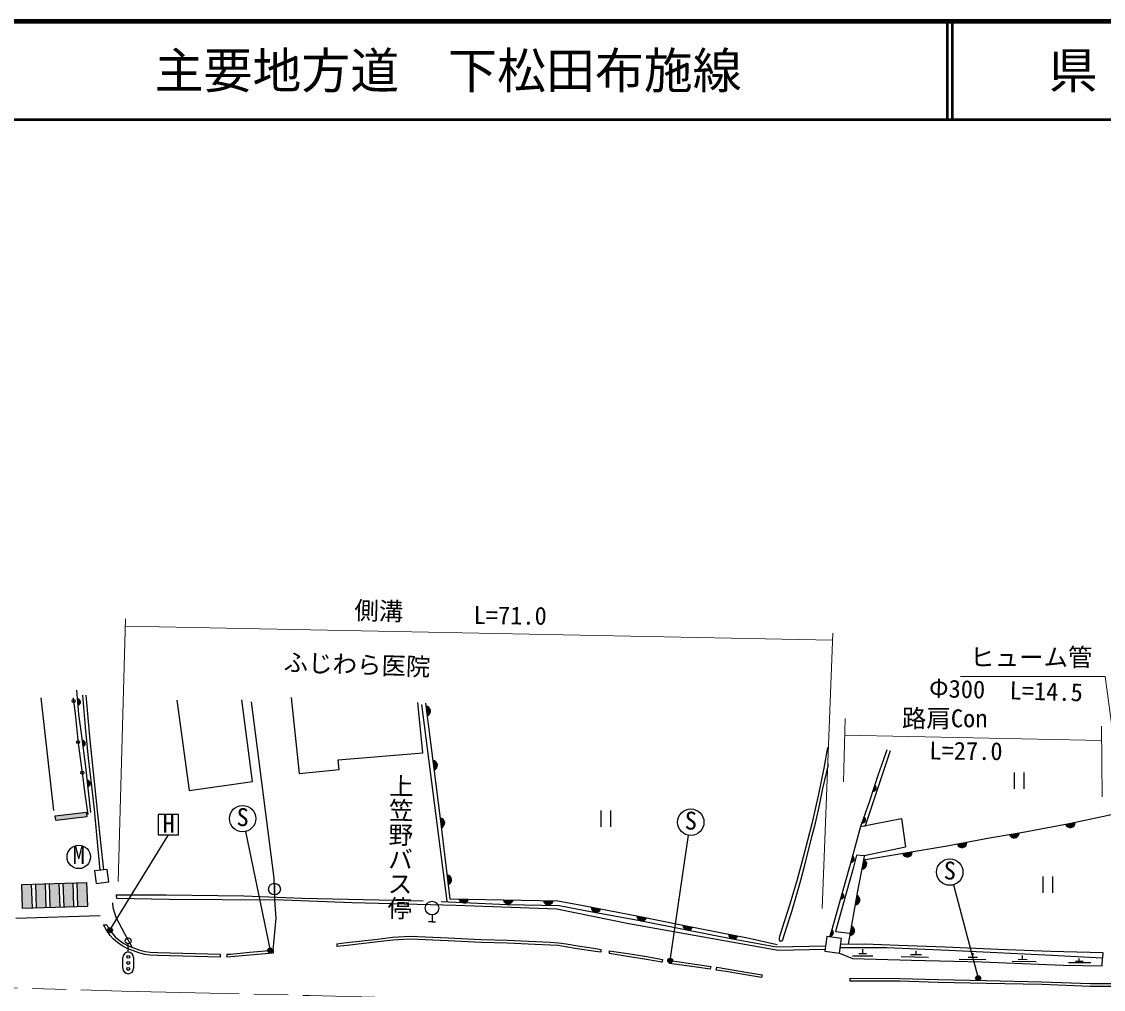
# Model space of a CAD drawing. Units: millimetres at full size, sheet at 1:1000; details may follow other scales. Extents: x 40000 to 680000, y 20000 to 380000.
# Drawn here: x 203140 to 313716, y 281036 to 380000 of the extents above; entities that cross this region are included whole.
import ezdxf
from ezdxf.enums import TextEntityAlignment as Align

# ---------------------------------------------------------------- set-up
doc = ezdxf.new("R2010")
doc.units = ezdxf.units.MM
doc.header["$LTSCALE"] = 1000
doc.linetypes.add('CHAIN', pattern=[18.5, 12, -1.5, 3.5, -1.5])
for name, color, linetype, lineweight in [('M-BGD', 7, 'Continuous', 25), ('M-BGD-EXST', 7, 'Continuous', 25), ('M-BMK', 2, 'CHAIN', 13), ('M-STR-HTXT', 7, 'Continuous', 13), ('M-STR-STRC', 7, 'Continuous', 25), ('M-TTL', 2, 'Continuous', 140), ('M-TTL-LINE', 7, 'Continuous', 50)]:
    doc.layers.add(name, color=color, linetype=linetype, lineweight=lineweight)
doc.layers.add('M-BMK-HTXT', color=7, linetype='Continuous')
doc.layers.add('M-TTL-TXT', color=7, linetype='Continuous')
doc.styles.add('@ＭＳ ゴシック', font='')
doc.styles.add('ＭＳ ゴシック', font='')
doc.styles.get('@ＭＳ ゴシック').set_extended_font_data('@MS Gothic')
doc.styles.get('ＭＳ ゴシック').set_extended_font_data('MS Gothic')

msp = doc.modelspace()

# ---------------------------------------------------------------- hatches: boundary and pattern name
at = {"layer": 'M-BGD'}
for points in [[(208917, 310110, 0.84072), (208863, 310734)], [(244594, 309021, 0.82183), (244469, 310004)], [(209424, 305890, 0.84072), (209342, 306511)], [(245300, 303464, 0.82183), (245175, 304447)], [(209926, 301790, 0.84072), (209855, 302411)], [(290141, 301293, 0.84072), (290337, 301888)], [(289038, 298062, 0.84072), (289248, 298652)], [(246046, 297572, 0.82183), (245923, 298555)], [(309860, 297900, 0.82183), (310832, 298094)], [(304126, 296837, 0.82183), (305103, 297004)], [(298789, 295864, 0.82183), (299763, 296049)], [(287899, 294035, 0.84072), (288068, 294638)], [(289025, 293348, 0.82183), (289216, 294320)], [(293212, 294911, 0.82183), (294189, 295074)], [(246751, 291746, 0.82183), (246632, 292730)], [(286837, 290281, 0.84072), (287007, 290883)], [(247840, 290287, 0.82183), (248830, 290268)], [(252386, 290198, 0.82183), (253377, 290178)], [(256472, 290113, 0.82183), (257462, 290093)], [(288330, 289682, 0.82183), (288501, 290658)], [(261353, 289450, 0.82183), (262326, 289262)], [(266037, 288544, 0.82183), (267009, 288351)], [(270734, 287613, 0.82183), (271706, 287421)], [(287777, 286535, 0.82183), (287948, 287511)], [(275386, 286695, 0.82183), (276359, 286504)], [(285767, 286510, 0.84072), (285939, 287112)]]:
    msp.add_hatch(color=256, dxfattribs=at).paths.add_polyline_path(points)
at = {"layer": 'M-BGD-EXST'}
for points in [[(212422, 287084, 1), (211922, 287084, 0.41421), (212172, 286834, 0.41421)], [(228785, 285016, 1), (228285, 285016, 0.41421), (228535, 284766, 0.41421)], [(269683, 283978, 1), (269183, 283978, 0.41421), (269433, 283728, 0.41421)], [(301165, 282187, 1), (300665, 282187, 0.41421), (300915, 281937, 0.41421)]]:
    msp.add_hatch(color=256, dxfattribs=at).paths.add_polyline_path(points)
at = {"layer": 'M-STR-STRC'}
for points in [[(206630, 298351), (206580, 298798), (209775, 299156), (209825, 298708)], [(207479, 289471), (207402, 291896), (208401, 291927), (208478, 289502)], [(208892, 289515), (208815, 291940), (209815, 291972), (209891, 289547)], [(203239, 289337), (203162, 291762), (204162, 291793), (204239, 289368)], [(204652, 289381), (204576, 291806), (205575, 291838), (205652, 289413)], [(206066, 289426), (205989, 291851), (206988, 291883), (207065, 289458)]]:
    msp.add_hatch(color=256, dxfattribs=at).paths.add_polyline_path(points)

# ---------------------------------------------------------------- linework, layer by layer
at = {"layer": 'M-BGD'}
for p, q in [((244027, 310167), (246589, 290045)), ((291933, 305438), (289318, 297664)), ((304582, 303225), (304582, 301548)), ((305582, 303225), (305582, 301548)), ((262348, 299335), (262348, 297658)), ((263348, 299335), (263348, 297658)), ((307517, 292583), (307517, 290906)), ((308517, 292583), (308517, 290906)), ((228985, 291889), (228985, 290689)), ((245089, 288643), (245089, 287943)), ((245089, 287943), (244739, 287943)), ((245089, 287943), (245439, 287943)), ((286339, 286955), (287819, 286776)), ((288083, 284482), (290139, 284482)), ((288737, 284695), (289500, 284695)), ((289119, 284695), (289119, 285143)), ((293053, 284411), (295850, 284321)), ((294000, 284602), (295127, 284594)), ((294564, 284598), (294593, 284980)), ((299883, 284343), (300836, 284315)), ((300360, 284329), (300392, 284740)), ((305463, 284105), (305460, 284503)), ((311259, 283907), (311259, 284188)), ((298977, 284139), (301687, 284075)), ((304396, 283933), (306851, 283903)), ((305002, 284111), (305924, 284099)), ((310154, 283788), (312440, 283776)), ((310871, 283907), (311647, 283907))]:
    msp.add_line(p, q, dxfattribs=at)
for points in [[(208419, 310833), (208649, 308900), (208928, 306194), (209378, 302946), (209600, 301005), (209911, 298930)], [(210229, 299108), (209697, 303805), (209251, 307203), (208999, 309166), (208785, 311630)], [(209349, 311116), (209645, 307854), (209954, 304694), (210291, 301801), (210553, 299427), (210782, 296838), (211135, 293215)], [(211531, 293264), (211238, 296040), (210754, 300608), (210136, 306507), (209728, 311121)], [(230681, 310887), (231515, 303098), (235589, 303514), (235506, 304497), (244147, 305219), (243625, 310389)], [(244200, 290049), (239656, 290173), (231814, 290327), (225839, 290583), (217905, 290665), (212801, 290686), (212821, 290348), (218219, 290276), (229031, 290179), (228939, 292400), (226627, 310441)], [(218993, 310602), (220282, 301364), (226740, 302292), (225646, 310639)], [(244429, 310319), (245998, 297965), (246926, 290305), (252386, 290198), (257949, 290083), (260381, 289638), (266037, 288544), (271065, 287547), (277516, 286275), (280385, 285633)], [(285514, 305765), (285132, 303653), (284599, 300987), (283924, 297972), (283040, 294557), (282391, 292127), (281633, 289646), (280626, 286458), (280568, 286225)], [(291591, 305533), (291216, 304454), (290703, 303001), (289808, 300282), (289172, 298429), (288904, 297695), (288007, 294415), (285910, 287007), (285732, 286389)], [(280959, 286142), (281375, 287431), (281867, 289015), (282366, 290761), (282783, 292219), (283158, 293618), (283633, 295509), (283933, 296773), (284291, 298049), (284650, 299699), (285041, 301578), (285408, 303153), (285624, 304036)], [(318958, 299865), (314058, 298773), (310216, 297967), (305524, 297076), (302075, 296487), (297743, 295666), (289201, 294242), (288547, 290922), (287624, 285667)], [(288904, 297695), (293070, 298525), (293491, 295573), (289270, 294688), (289201, 294242)], [(289270, 294688), (288488, 294744), (288147, 293399), (287720, 291960), (286739, 288426), (286339, 286955)], [(214451, 285340), (213724, 286649), (212792, 288400), (212486, 289373), (212458, 289901)], [(228852, 285042), (229168, 288318), (229031, 290179)], [(247562, 289618), (236917, 289893), (229031, 290179)], [(246032, 290010), (252782, 289730), (258091, 289603), (261477, 288964), (266151, 288101), (271142, 287117), (275794, 286200), (280316, 285386), (285320, 285496)], [(285270, 285126), (280477, 285014), (265212, 287745), (257842, 289221), (247562, 289618)], [(286857, 285663), (289310, 285700), (292774, 285570), (297552, 285384), (302976, 285148), (308359, 284951), (313668, 284803), (313635, 284218), (308455, 284507), (302859, 284788), (297894, 284998), (291550, 285294), (286806, 285287)], [(286732, 284740), (288059, 284196), (294105, 284016), (301289, 283836), (309612, 283510), (313592, 283447), (313635, 284218)]]:
    msp.add_lwpolyline(points, dxfattribs=at)
for points in [[(210760, 291859), (212050, 292018), (211892, 293308), (210602, 293150)], [(285245, 284941), (286732, 284740), (286933, 286226), (285446, 286427)]]:
    msp.add_lwpolyline(points, close=True, dxfattribs=at)
for centre, radius in [((208456, 310524), 150), ((208914, 306325), 150), ((209344, 303193), 150), ((228985, 291289), 600), ((245089, 289343), 700)]:
    msp.add_circle(centre, radius, dxfattribs=at)
for centre, radius, start, end in [((208836, 310417), 318, 284.84269, 85.06042), ((244434, 309500), 505, 288.41147, 86.06966), ((209329, 306194), 318, 287.37322, 87.59096), ((245140, 303943), 505, 288.41147, 86.06966), ((209836, 302094), 318, 286.34933, 86.56706), ((290187, 301608), 318, 261.65243, 61.87016), ((289091, 298375), 318, 260.31637, 60.53411), ((245887, 298051), 505, 288.31241, 85.9706), ((310327, 298093), 505, 202.49179, 0.14998), ((304598, 297017), 505, 200.86284, 358.52103), ((299258, 296052), 505, 201.89881, 359.557), ((287931, 294351), 318, 264.26867, 64.4864), ((289024, 293853), 505, 270.04027, 67.69846), ((293684, 295089), 505, 200.63202, 358.29021), ((246595, 292226), 505, 288.07397, 85.73216), ((286870, 290597), 318, 264.08392, 64.30165), ((248337, 290375), 505, 190.05313, 347.71132), ((252884, 290286), 505, 189.97932, 347.63751), ((256969, 290201), 505, 189.97932, 347.63751), ((288319, 290187), 505, 271.20818, 68.86637), ((261858, 289452), 505, 180.22691, 337.88511), ((266542, 288544), 505, 179.95889, 337.61708), ((271239, 287613), 505, 179.99715, 337.65534), ((287766, 287040), 505, 271.20818, 68.86637), ((275891, 286695), 505, 180.01723, 337.67542), ((285800, 286826), 318, 263.8875, 64.10523), ((280762, 286176), 200, 165.9602, 350.02307)]:
    msp.add_arc(centre, radius, start, end, dxfattribs=at)
at = {"layer": 'M-BGD-EXST'}
for p, q in [((219189, 298923), (217089, 298923)), ((217089, 298923), (217089, 296823)), ((219189, 296823), (219189, 298923)), ((212172, 287084), (218149, 296823)), ((217089, 296823), (219189, 296823)), ((226019, 297176), (228535, 285016)), ((269433, 283978), (271304, 296804)), ((298387, 291728), (300915, 282187))]:
    msp.add_line(p, q, dxfattribs=at)
for centre, radius in [((225730, 298495), 1350), ((271542, 298133), 1350), ((208978, 294581), 1200), ((298018, 293026), 1350), ((212172, 287084), 250), ((228535, 285016), 250), ((269433, 283978), 250), ((300915, 282187), 250)]:
    msp.add_circle(centre, radius, dxfattribs=at)
at = {"layer": 'M-BMK'}
msp.add_lwpolyline([(73145, 276802), (81094, 278477), (88528, 279810), (93436, 280511), (99492, 281321), (104924, 281857), (110697, 282352), (119440, 282734), (128646, 282819), (142933, 282535), (168518, 282082), (190713, 281491), (213374, 280855), (232555, 280410), (256587, 279795), (280641, 279123), (296896, 278817), (313210, 278302), (338593, 277693), (377831, 276664), (405787, 275835), (464051, 273970)], dxfattribs=at)
at = {"layer": 'M-STR-HTXT'}
for p, q in [((213774, 318935), (213005, 292071)), ((286020, 316751), (213753, 318190)), ((284980, 289302), (286046, 317454)), ((287169, 302251), (287306, 308733)), ((313600, 300741), (313532, 307944)), ((313546, 306469), (287270, 307025))]:
    msp.add_line(p, q, dxfattribs=at)
msp.add_lwpolyline([(317466, 286455), (313888, 313035), (299099, 313035)], dxfattribs=at)
at = {"layer": 'M-STR-STRC'}
for p, q in [((205112, 310865), (206412, 299318)), ((206580, 298798), (209775, 299156)), ((206630, 298351), (206580, 298798)), ((206630, 298351), (209825, 298708)), ((209825, 298708), (209775, 299156)), ((203162, 291762), (209815, 291972)), ((208478, 289502), (208401, 291927)), ((208892, 289515), (208815, 291940)), ((209891, 289547), (209815, 291972)), ((203239, 289337), (203162, 291762)), ((204239, 289368), (204162, 291793)), ((204652, 289381), (204576, 291806)), ((205652, 289413), (205575, 291838)), ((206066, 289426), (205989, 291851)), ((207065, 289458), (206988, 291883)), ((207479, 289471), (207402, 291896)), ((203239, 289337), (209891, 289547)), ((202561, 288319), (211168, 288591)), ((214033, 284840), (214033, 285690)), ((235372, 285706), (235372, 285404)), ((213483, 283190), (213483, 284290)), ((214583, 284290), (214583, 283190)), ((223436, 284619), (223436, 284317)), ((224123, 284639), (224123, 284339)), ((228852, 285042), (228852, 284741)), ((262351, 285129), (262351, 284825)), ((263202, 284992), (263202, 284689)), ((268641, 284103), (268576, 283795)), ((269378, 283665), (269433, 283978)), ((273577, 283386), (273516, 283092)), ((274142, 282999), (274205, 283293))]:
    msp.add_line(p, q, dxfattribs=at)
for points in [[(223436, 284319), (217052, 284496), (216258, 284539), (215725, 284612), (215127, 284758), (213922, 285223), (213428, 285479), (212929, 285837), (212492, 286187), (212183, 286550), (211807, 287081), (211512, 287647), (211850, 287647), (212064, 287238), (212420, 286735), (212702, 286404), (213111, 286076), (213586, 285735), (214045, 285497), (215217, 285045), (215781, 284907), (216286, 284838), (217064, 284796), (223436, 284619)], [(235372, 285706), (236366, 285837), (239501, 286183), (241061, 286375), (241659, 286392), (242855, 286480), (246743, 286306), (250110, 286141), (252809, 286072), (255663, 285925), (257169, 285864), (258017, 285811), (258796, 285686), (259987, 285486), (261851, 285208), (262351, 285129)], [(262351, 284825), (261805, 284912), (259940, 285189), (258747, 285390), (257984, 285512), (257154, 285564), (255649, 285625), (252797, 285772), (250099, 285841), (246729, 286006), (242859, 286179), (241674, 286093), (241084, 286075), (239536, 285885), (236402, 285539), (235372, 285404)], [(224123, 284639), (224519, 284651), (226444, 284846), (228852, 285042)], [(228852, 284741), (226471, 284547), (224539, 284352), (224123, 284339)], [(263202, 284992), (265108, 284688), (267056, 284389), (268641, 284103)], [(268579, 283809), (267007, 284093), (265061, 284391), (263202, 284689)], [(273516, 283092), (272141, 283295), (269381, 283682)], [(269433, 283978), (272184, 283592), (273577, 283386)], [(274205, 283293), (275196, 283147), (277384, 282772), (278826, 282529), (278768, 282235), (277333, 282476), (275149, 282850), (274142, 282999)], [(315495, 281320), (312357, 281341), (307430, 281517), (301729, 281636), (296825, 281741), (292895, 281860), (287841, 281887), (287843, 282187), (292900, 282160), (296832, 282041), (301736, 281936), (307438, 281817), (312363, 281641), (315495, 281620)]]:
    msp.add_lwpolyline(points, dxfattribs=at)
for centre, radius in [((214033, 285990), 300), ((214039, 284364), 150), ((214039, 283744), 150), ((214039, 283124), 150)]:
    msp.add_circle(centre, radius, dxfattribs=at)
for centre, start, end in [((214033, 284290), 90, 180), ((214033, 284290), 0, 90), ((214033, 283190), 180, 270), ((214033, 283190), 270, 0)]:
    msp.add_arc(centre, 550, start, end, dxfattribs=at)
at = {"layer": 'M-TTL'}
msp.add_line((680000, 380000), (40000, 380000), dxfattribs=at)
at = {"layer": 'M-TTL-LINE'}
for p, q in [((297750, 380000), (297750, 370000)), ((298250, 380000), (298250, 370000)), ((40000, 370000), (680000, 370000))]:
    msp.add_line(p, q, dxfattribs=at)

# ---------------------------------------------------------------- texts
at = {"layer": 'M-BGD-EXST', "style": 'ＭＳ ゴシック'}
for s, p in [('H', (217542, 296515)), ('M', (208356, 293302))]:
    msp.add_text(s, height=1833, dxfattribs=at).set_placement(p, align=Align.BOTTOM_LEFT)
for p in [(225075, 297202), (270887, 296840), (297363, 291734)]:
    msp.add_text('S', height=1833, rotation=358.508, dxfattribs=at).set_placement(p, align=Align.BOTTOM_LEFT)
at = {"layer": 'M-BMK-HTXT'}
for s, rotation, style, p in [('ふじわら医院', 358.073, 'ＭＳ ゴシック', (229883, 313044)), ('上笠野バス停', 269.157, '@ＭＳ ゴシック', (240496, 303128))]:
    msp.add_text(s, height=1833, rotation=rotation, dxfattribs=dict(at, style=style)).set_placement(p, align=Align.BOTTOM_LEFT)
at = {"layer": 'M-STR-HTXT', "style": 'ＭＳ ゴシック'}
for s, rotation, p in [('側溝', 358.431, (237116, 318345)), ('L=71.0', 359.377, (249325, 317849)), ('Φ300\u3000L=14.5', 358.363, (295855, 310386)), ('L=27.0', 359.394, (295917, 304002))]:
    msp.add_text(s, height=1833, rotation=rotation, dxfattribs=at).set_placement(p, align=Align.BOTTOM_LEFT)
for s, p in [('ヒューム管', (300099, 313535)), ('路肩Con', (293128, 307287))]:
    msp.add_text(s, height=1833, dxfattribs=at).set_placement(p, align=Align.BOTTOM_LEFT)
at = {"layer": 'M-TTL-TXT', "style": 'ＭＳ ゴシック'}
msp.add_text('主要地方道\u3000下松田布施線', height=3666, dxfattribs=at).set_placement((216734, 375000), align=Align.MIDDLE_LEFT)
msp.add_text('県\u3000名', height=3666, dxfattribs=at).set_placement((315625, 375000), align=Align.MIDDLE_CENTER)

doc.saveas('drawing.dxf')
